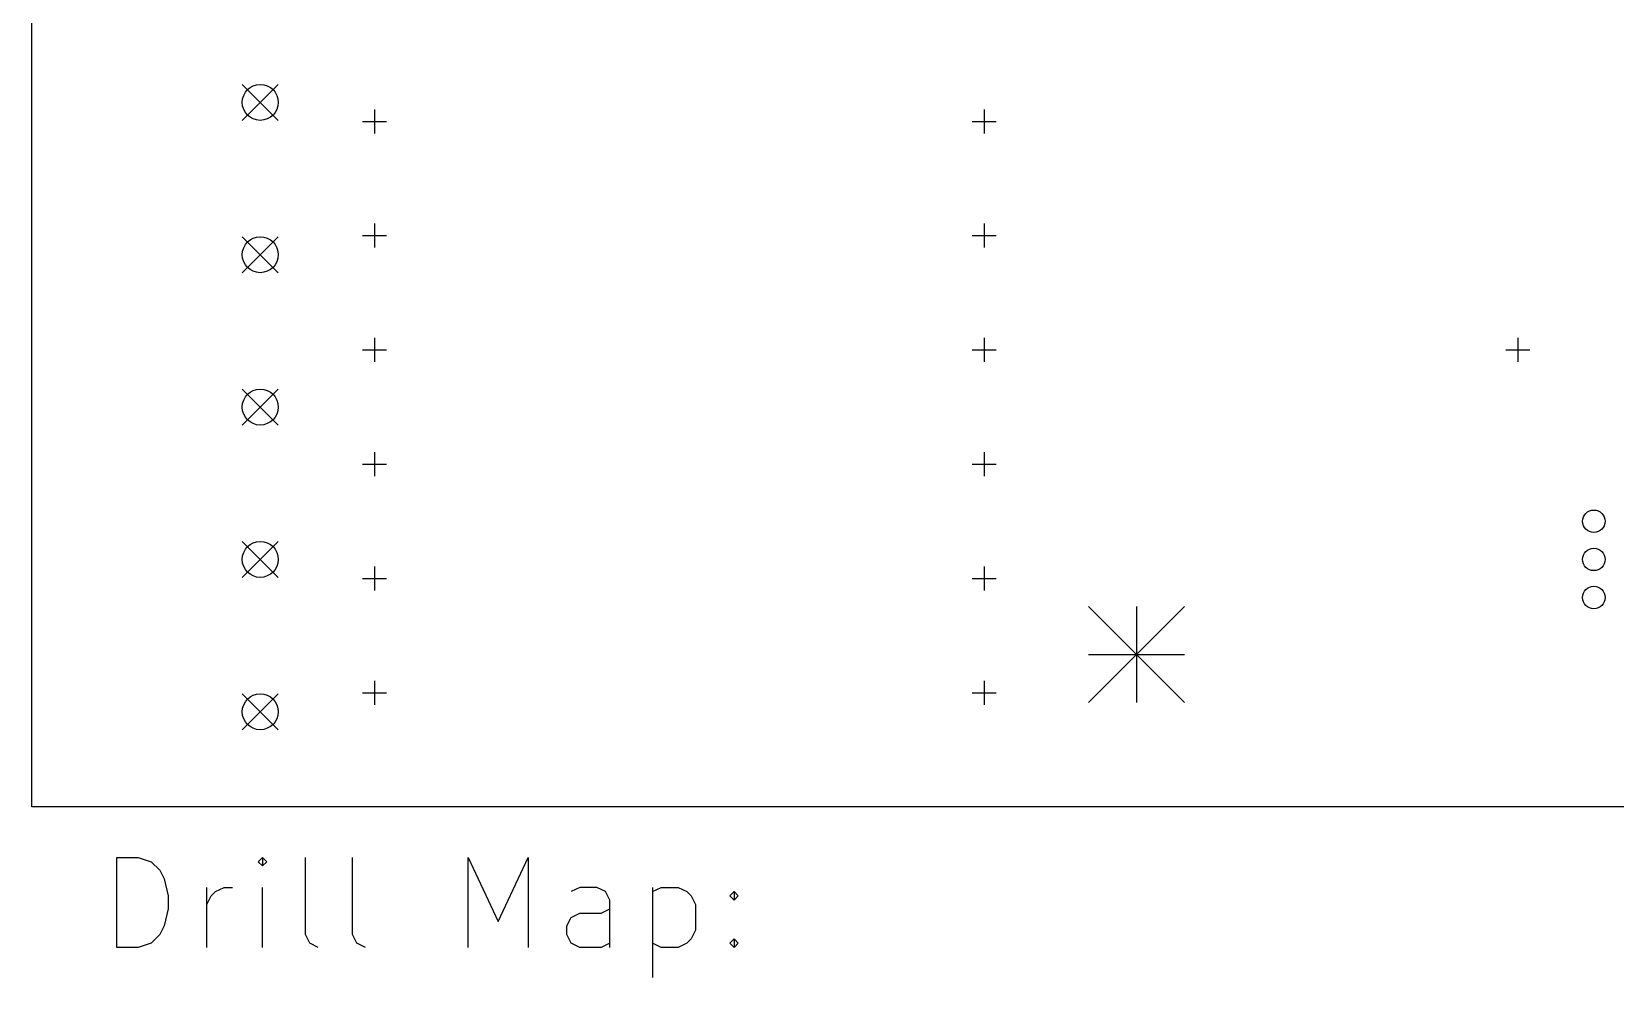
# Model space of a CAD drawing. Extents: x 65 to 175, y -154 to -27.
# Drawn here: x 68.6 to 121.4, y -123.8 to -92.3 of the extents above; entities that cross this region are included whole.
import ezdxf

# ---------------------------------------------------------------- set-up
doc = ezdxf.new("R2010")
doc.units = 0
doc.layers.add('BLACK', color=7, linetype='CONTINUOUS')

msp = doc.modelspace()

# ---------------------------------------------------------------- linework, layer by layer
at = {"layer": 'BLACK', "linetype": 'CONTINUOUS'}
for p, q in [((68.58, -118.11), (68.58, -26.67)), ((75.6, -94.015), (76.8, -95.215)), ((76.8, -94.015), (75.6, -95.215)), ((80.01, -94.85), (80.01, -95.65)), ((100.33, -94.85), (100.33, -95.65)), ((79.61, -95.25), (80.41, -95.25)), ((99.93, -95.25), (100.73, -95.25)), ((80.01, -98.66), (80.01, -99.46)), ((100.33, -98.66), (100.33, -99.46)), ((75.6, -99.095), (76.8, -100.295)), ((76.8, -99.095), (75.6, -100.295)), ((79.61, -99.06), (80.41, -99.06)), ((99.93, -99.06), (100.73, -99.06)), ((79.61, -102.87), (80.41, -102.87)), ((80.01, -102.47), (80.01, -103.27)), ((99.93, -102.87), (100.73, -102.87)), ((100.33, -102.47), (100.33, -103.27)), ((117.71, -102.87), (118.51, -102.87)), ((118.11, -102.47), (118.11, -103.27)), ((75.6, -104.175), (76.8, -105.375)), ((76.8, -104.175), (75.6, -105.375)), ((80.01, -106.28), (80.01, -107.08)), ((100.33, -106.28), (100.33, -107.08)), ((79.61, -106.68), (80.41, -106.68)), ((99.93, -106.68), (100.73, -106.68)), ((75.6, -109.255), (76.8, -110.455)), ((76.8, -109.255), (75.6, -110.455)), ((80.01, -110.09), (80.01, -110.89)), ((100.33, -110.09), (100.33, -110.89)), ((79.61, -110.49), (80.41, -110.49)), ((99.93, -110.49), (100.73, -110.49)), ((103.81, -111.43), (107.01, -114.63)), ((107.01, -111.43), (103.81, -114.63)), ((105.41, -111.43), (105.41, -114.63)), ((103.81, -113.03), (107.01, -113.03)), ((80.01, -113.9), (80.01, -114.7)), ((100.33, -113.9), (100.33, -114.7)), ((75.6, -114.335), (76.8, -115.535)), ((76.8, -114.335), (75.6, -115.535)), ((79.61, -114.3), (80.41, -114.3)), ((99.93, -114.3), (100.73, -114.3)), ((175.26, -118.11), (68.58, -118.11)), ((71.4193, -122.792), (71.4193, -119.792)), ((71.4193, -119.792), (72.1336, -119.792)), ((72.1336, -119.792), (72.5621, -119.935)), ((76.2764, -119.792), (76.1336, -119.935)), ((76.4193, -119.935), (76.2764, -119.792)), ((76.2764, -119.792), (76.2764, -120.078)), ((77.705, -122.364), (77.705, -119.792)), ((79.2764, -122.364), (79.2764, -119.792)), ((83.1336, -122.792), (83.1336, -119.792)), ((83.1336, -119.792), (84.1336, -121.935)), ((84.1336, -121.935), (85.1336, -119.792)), ((85.1336, -119.792), (85.1336, -122.792)), ((72.5621, -119.935), (72.8479, -120.221)), ((72.8479, -120.221), (72.9907, -120.506)), ((76.1336, -119.935), (76.2764, -120.078)), ((76.2764, -120.078), (76.4193, -119.935)), ((72.9907, -120.506), (73.1336, -121.078)), ((74.4193, -122.792), (74.4193, -120.792)), ((74.705, -120.935), (74.9907, -120.792)), ((74.9907, -120.792), (75.2764, -120.792)), ((76.2764, -122.792), (76.2764, -120.792)), ((86.8479, -120.792), (86.5621, -120.935)), ((87.4193, -120.792), (86.8479, -120.792)), ((87.705, -120.935), (87.4193, -120.792)), ((89.2764, -120.792), (89.2764, -123.792)), ((89.2764, -120.935), (89.5621, -120.792)), ((89.5621, -120.792), (90.1336, -120.792)), ((90.1336, -120.792), (90.4193, -120.935)), ((73.1336, -121.078), (73.1336, -121.506)), ((74.4193, -121.364), (74.5621, -121.078)), ((74.5621, -121.078), (74.705, -120.935)), ((87.8479, -121.221), (87.705, -120.935)), ((87.8479, -122.792), (87.8479, -121.221)), ((90.4193, -120.935), (90.5621, -121.078)), ((90.5621, -121.078), (90.705, -121.364)), ((90.705, -121.364), (90.705, -122.221)), ((91.8479, -121.078), (91.9907, -120.935)), ((91.9907, -121.221), (91.8479, -121.078)), ((91.9907, -120.935), (92.1336, -121.078)), ((91.9907, -120.935), (91.9907, -121.221)), ((92.1336, -121.078), (91.9907, -121.221)), ((73.1336, -121.506), (72.9907, -122.078)), ((86.4193, -122.078), (86.5621, -121.792)), ((86.5621, -121.792), (86.8479, -121.649)), ((86.8479, -121.649), (87.5621, -121.649)), ((87.5621, -121.649), (87.8479, -121.506)), ((72.8479, -122.364), (72.5621, -122.649)), ((72.9907, -122.078), (72.8479, -122.364)), ((77.8479, -122.649), (77.705, -122.364)), ((79.4193, -122.649), (79.2764, -122.364)), ((86.4193, -122.364), (86.4193, -122.078)), ((86.5621, -122.649), (86.4193, -122.364)), ((90.705, -122.221), (90.5621, -122.506)), ((72.1336, -122.792), (71.4193, -122.792)), ((72.5621, -122.649), (72.1336, -122.792)), ((78.1336, -122.792), (77.8479, -122.649)), ((79.705, -122.792), (79.4193, -122.649)), ((86.8479, -122.792), (86.5621, -122.649)), ((87.5621, -122.792), (86.8479, -122.792)), ((87.8479, -122.649), (87.5621, -122.792)), ((89.5621, -122.792), (89.2764, -122.649)), ((90.1336, -122.792), (89.5621, -122.792)), ((90.4193, -122.649), (90.1336, -122.792)), ((90.5621, -122.506), (90.4193, -122.649)), ((91.8479, -122.649), (91.9907, -122.506)), ((91.9907, -122.792), (91.8479, -122.649)), ((91.9907, -122.506), (92.1336, -122.649)), ((91.9907, -122.506), (91.9907, -122.792)), ((92.1336, -122.649), (91.9907, -122.792))]:
    msp.add_line(p, q, dxfattribs=at)
at = {"layer": 'BLACK'}
for centre, radius in [((76.2, -94.615), 0.6), ((76.2, -99.695), 0.6), ((76.2, -104.775), 0.6), ((120.65, -108.585), 0.375), ((76.2, -109.855), 0.6), ((120.65, -109.855), 0.375), ((120.65, -111.125), 0.375), ((76.2, -114.935), 0.6)]:
    msp.add_circle(centre, radius, dxfattribs=at)

doc.saveas('drawing.dxf')
